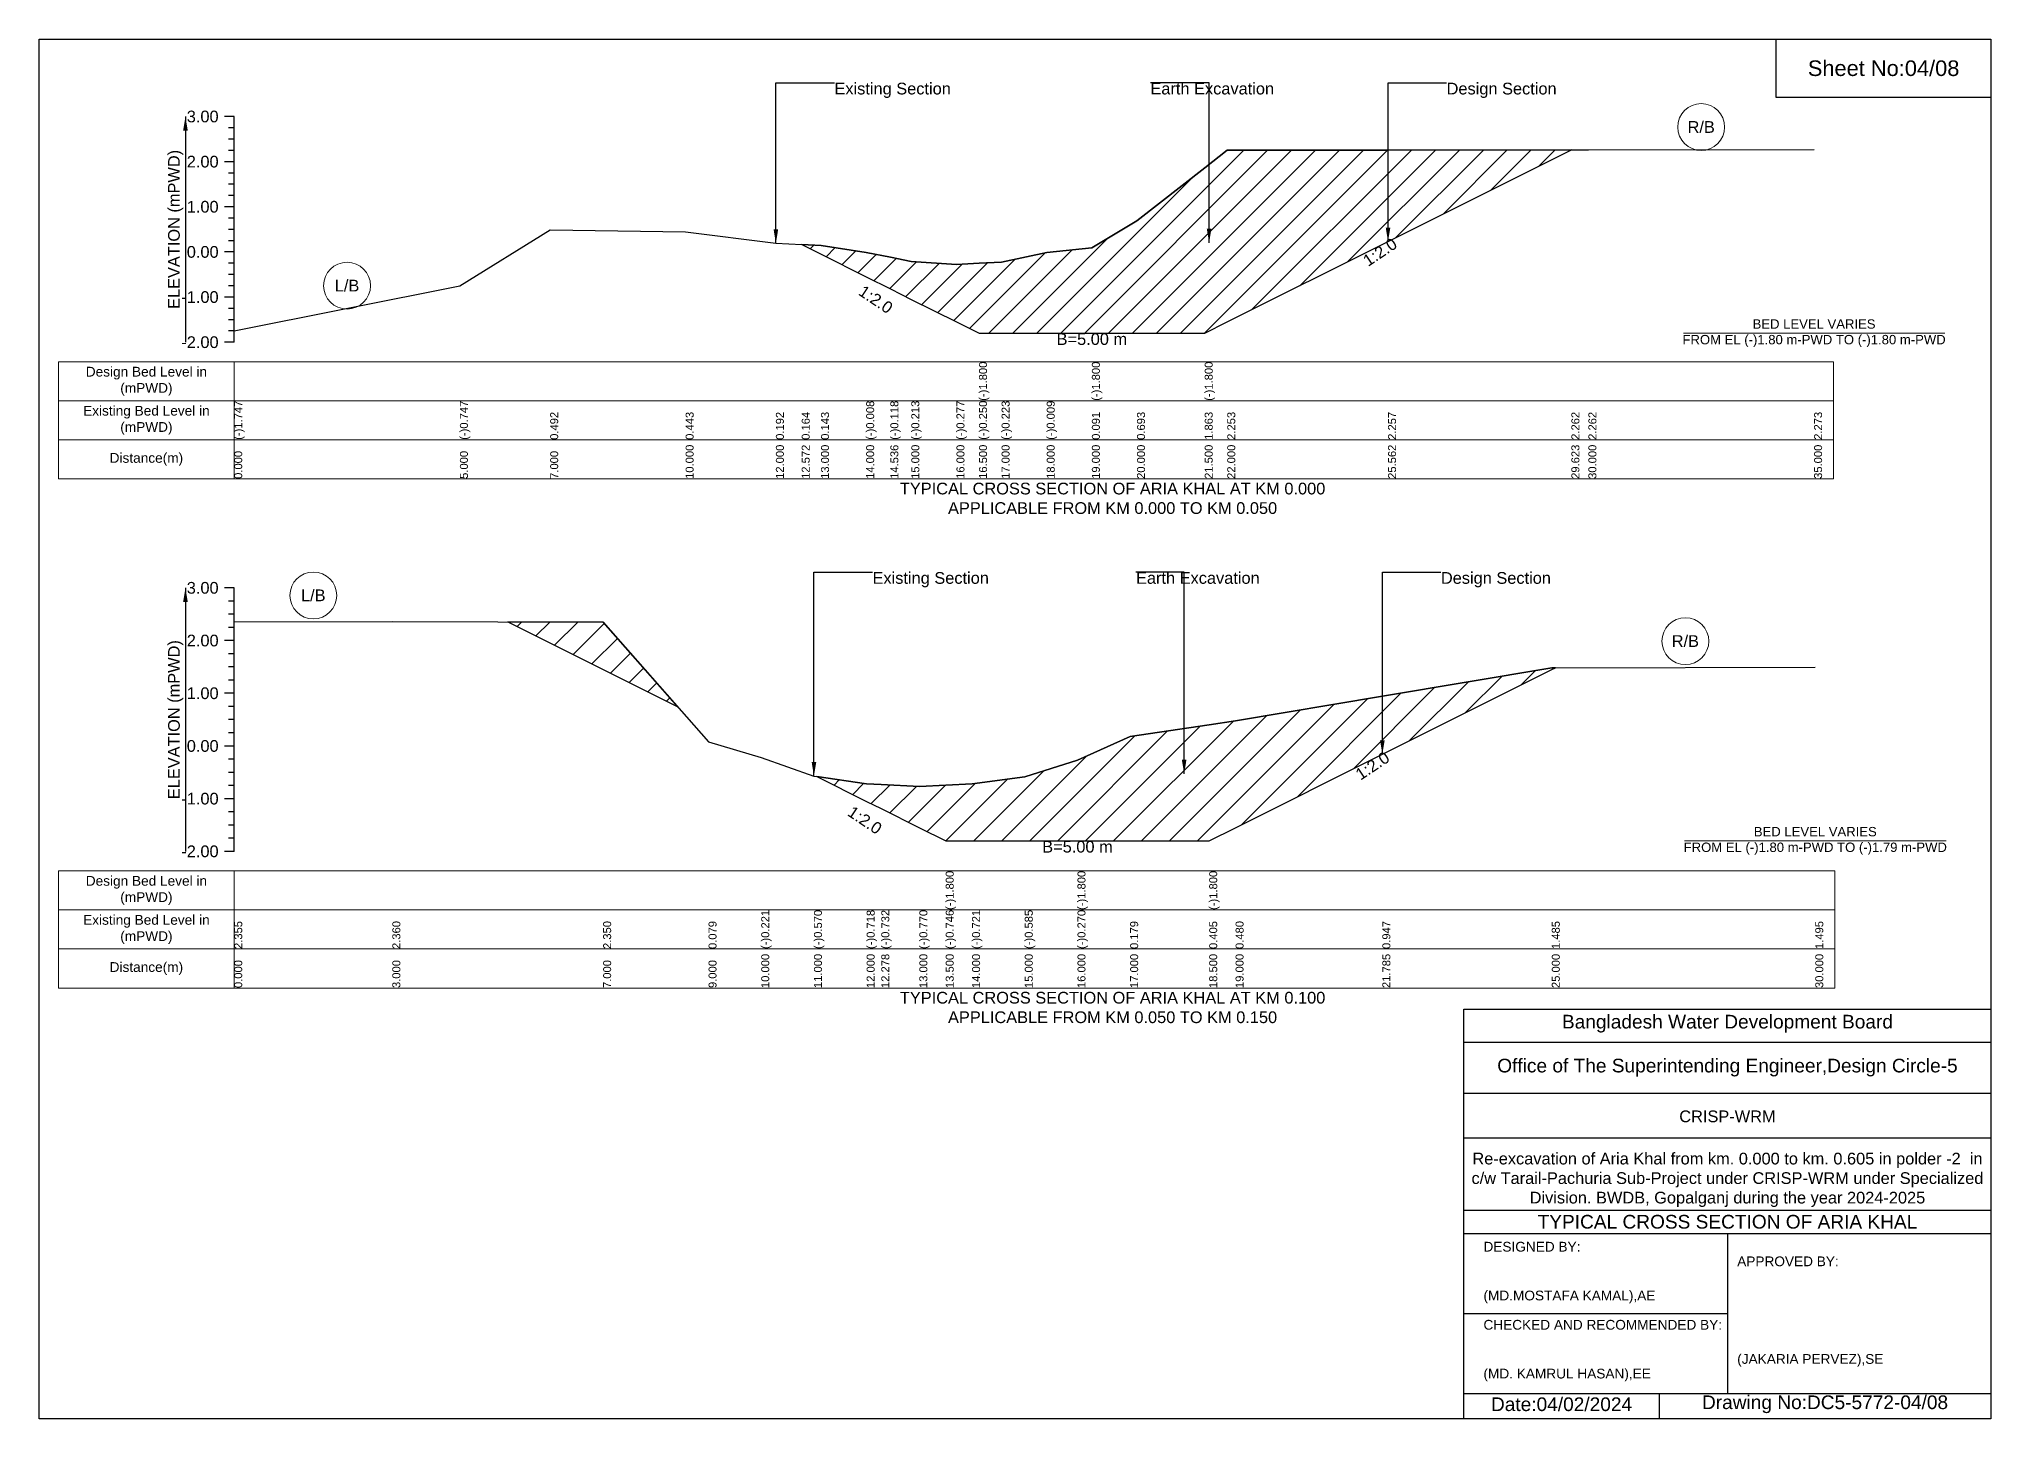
# Model space of a CAD drawing. Header units: inches. Extents: x 91000 to 188000, y -5751 to 7560.
# Drawn here: x 130000 to 138000, y -5656 to 0 of the extents above; entities that cross this region are included whole.
import ezdxf

# ---------------------------------------------------------------- set-up
doc = ezdxf.new("R2010")
doc.units = ezdxf.units.IN
doc.header["$LTSCALE"] = 7
doc.header["$MEASUREMENT"] = 0
for name, color, linetype, lineweight in [('Cross section Data Border', 7, 'Continuous', 9), ('Cross Section Labels', 7, 'Continuous', 9), ('Existing_Bed_Level for Xsection', 7, 'Continuous', 25)]:
    doc.layers.add(name, color=color, linetype=linetype, lineweight=lineweight)
doc.styles.get("Standard").update_dxf_attribs({"font": 'arial.ttf'})
doc.dimstyles.get("Standard").update_dxf_attribs({"dimtxt": 0.18, "dimasz": 0.18, "dimexe": 0.18, "dimexo": 0.0625, "dimgap": 0.09, "dimtad": 0, "dimtih": 1, "dimtoh": 1, "dimdec": 4, "dimzin": 0, "dimdsep": 46, "dimtxsty": 'Standard', "dimcen": 0.09, "dimadec": 0, "dimazin": 0, "dimtfac": 1, "dimtdec": 4, "dimtofl": 0, "dimtmove": 0, "dimatfit": 3, "dimfxl": 1, "dimtolj": 1, "dimtzin": 0, "dimarcsym": 0})

msp = doc.modelspace()

# ---------------------------------------------------------------- hatches: boundary and pattern name
at = {"layer": 'Existing_Bed_Level for Xsection'}
h = msp.add_hatch(dxfattribs=at)
h.set_pattern_fill('ANSI31', color=256, scale=555, style=0)
h.paths.add_polyline_path([(133125.8, -842.5), (133205, -882.1), (133390, -974.6), (133489.2, -1024.1), (133575, -1067.1), (133760, -1159.6), (133852.5, -1205.8), (133945, -1205.8), (134130, -1205.8), (134315, -1205.8), (134500, -1205.8), (134777.5, -1205.8), (134870, -1159.6), (135528.9, -830.1), (136280.3, -454.4), (135528.9, -455.3), (134870, -456), (134777.5, -528.1), (134500, -744.6), (134315, -856), (134130, -874.5), (133945, -914.1), (133852.5, -919.1), (133760, -924), (133575, -912.2), (133489.2, -894.6), (133390, -874.3), (133205, -846.3)])
h = msp.add_hatch(dxfattribs=at)
h.set_pattern_fill('ANSI31', color=256, scale=648, style=0)
h.paths.add_polyline_path([(131921.2, -2389.1), (132312, -2584.5), (132617.9, -2737.4), (132312, -2390.1)])
h = msp.add_hatch(dxfattribs=at)
h.set_pattern_fill('ANSI31', color=256, scale=648, style=0)
h.paths.add_polyline_path([(133188.3, -3022.6), (133392, -3124.5), (133452.1, -3154.5), (133608, -3232.5), (133716, -3286.5), (133824, -3286.5), (134040, -3286.5), (134256, -3286.5), (134472, -3286.5), (134796, -3286.5), (134904, -3232.5), (135505.6, -2931.7), (136200, -2584.5), (136215.2, -2576.9), (136200, -2576.9), (135505.6, -2693.2), (134904, -2794), (134796, -2810.3), (134472, -2859), (134256, -2956), (134040, -3024), (133824, -3053.4), (133716, -3058.7), (133608, -3064), (133452.1, -3055.9), (133392, -3052.8)])

# ---------------------------------------------------------------- linework, layer by layer
for points in [[(130000, 0), (138000, 0), (138000, -5656), (130000, -5656)], [(137120, 0), (138000, 0), (138000, -240), (137120, -240)]]:
    msp.add_lwpolyline(points, close=True)
for points in [[(135840, -5656), (135840, -3976), (138000, -3976)], [(135840, -4112), (138000, -4112)], [(135840, -4320), (138000, -4320)], [(135840, -4504), (138000, -4504)], [(135840, -4800), (138000, -4800)], [(135840, -4896), (138000, -4896)], [(136920, -4896), (136920, -5552)], [(135840, -5224), (136920, -5224)], [(135840, -5552), (138000, -5552)], [(136640, -5552), (136640, -5656)]]:
    msp.add_lwpolyline(points)
at = {"layer": 'Cross section Data Border'}
for points in [[(130080, -1322.8), (137355, -1322.8), (137355, -1802.8), (130080, -1802.8)], [(130080, -3409.7), (137360, -3409.7), (137360, -3889.7), (130080, -3889.7)]]:
    msp.add_lwpolyline(points, close=True, dxfattribs=at)
for points in [[(130800, -1322.8), (130800, -1802.8)], [(130080, -1482.8), (137355, -1482.8)], [(130080, -1642.8), (137355, -1642.8)], [(130800, -3409.7), (130800, -3889.7)], [(130080, -3569.7), (137360, -3569.7)], [(130080, -3729.7), (137360, -3729.7)]]:
    msp.add_lwpolyline(points, dxfattribs=at)
at = {"layer": 'Cross Section Labels'}
for points in [[(136739.2, -1205.8), (137810.8, -1205.8)], [(136744.2, -3286.5), (137815.8, -3286.5)]]:
    msp.add_lwpolyline(points, dxfattribs=at)
for centre in [(136812.5, -360.8), (131262.5, -1011), (131124, -2280.5), (136747.6, -2467.8)]:
    msp.add_circle(centre, 96, dxfattribs=at)
at = {"layer": 'Existing_Bed_Level for Xsection'}
for points in [[(130800, -317.8), (130760, -317.8)], [(130800, -1242.8), (130800, -1057.8), (130800, -872.8), (130800, -687.8), (130800, -502.8), (130800, -317.8)], [(130800, -364.1), (130776, -364.1)], [(130800, -410.3), (130776, -410.3)], [(130800, -456.6), (130776, -456.6)], [(130800, -1196), (131725, -1011), (132095, -781.8), (132650, -790.9), (133020, -837.3), (133125.8, -842.5), (133205, -846.3), (133390, -874.3), (133489.2, -894.6), (133575, -912.2), (133760, -924), (133852.5, -919.1), (133852.5, -919.1), (133945, -914.1), (134130, -874.5), (134315, -856), (134315, -856), (134500, -744.6), (134777.5, -528.1), (134777.5, -528.1), (134870, -456), (135528.9, -455.3), (136280.3, -454.4), (136350, -454.3), (137275, -452.3)], [(130800, -502.8), (130760, -502.8)], [(130800, -549.1), (130776, -549.1)], [(130800, -595.3), (130776, -595.3)], [(130800, -687.8), (130760, -687.8)], [(130800, -641.6), (130776, -641.6)], [(130800, -734.1), (130776, -734.1)], [(130800, -780.3), (130776, -780.3)], [(130800, -872.8), (130760, -872.8)], [(130800, -826.6), (130776, -826.6)], [(130800, -919.1), (130776, -919.1)], [(130800, -965.3), (130776, -965.3)], [(130800, -1011.6), (130776, -1011.6)], [(130800, -1057.8), (130760, -1057.8)], [(130800, -1104.1), (130776, -1104.1)], [(130800, -1150.3), (130776, -1150.3)], [(130800, -1196.6), (130776, -1196.6)], [(130800, -1242.8), (130760, -1242.8)], [(130800, -2249.7), (130760, -2249.7)], [(130800, -2303.7), (130776, -2303.7)], [(130800, -3329.7), (130800, -3113.7), (130800, -2897.7), (130800, -2681.7), (130800, -2465.7), (130800, -2249.7)], [(130800, -2357.7), (130776, -2357.7)], [(130800, -2389), (131448, -2387.9), (132312, -2390.1), (132744, -2880.6), (132960, -2945.4), (133176, -3020.8), (133188.3, -3022.6), (133392, -3052.8), (133452.1, -3055.9), (133608, -3064), (133716, -3058.7), (133716, -3058.7), (133824, -3053.4), (134040, -3024), (134256, -2956), (134256, -2956), (134472, -2859), (134796, -2810.3), (134796, -2810.3), (134904, -2794), (135505.6, -2693.2), (136200, -2576.9), (136215.2, -2576.9), (137280, -2574.8)], [(130800, -2465.7), (130760, -2465.7)], [(130800, -2411.7), (130776, -2411.7)], [(130800, -2519.7), (130776, -2519.7)], [(130800, -2573.7), (130776, -2573.7)], [(130800, -2627.7), (130776, -2627.7)], [(130800, -2681.7), (130760, -2681.7)], [(130800, -2735.7), (130776, -2735.7)], [(130800, -2789.7), (130776, -2789.7)], [(130800, -2843.7), (130776, -2843.7)], [(130800, -2897.7), (130760, -2897.7)], [(130800, -2951.7), (130776, -2951.7)], [(130800, -3005.7), (130776, -3005.7)], [(130800, -3113.7), (130760, -3113.7)], [(130800, -3059.7), (130776, -3059.7)], [(130800, -3167.7), (130776, -3167.7)], [(130800, -3221.7), (130776, -3221.7)], [(130800, -3275.7), (130776, -3275.7)], [(130800, -3329.7), (130760, -3329.7)]]:
    msp.add_lwpolyline(points, dxfattribs=at)
for points in [[(133125.8, -842.5), (133125.8, -842.5), (133205, -882.1), (133390, -974.6), (133489.2, -1024.1), (133575, -1067.1), (133760, -1159.6), (133852.5, -1205.8), (133852.5, -1205.8), (133945, -1205.8), (134130, -1205.8), (134315, -1205.8), (134315, -1205.8), (134500, -1205.8), (134777.5, -1205.8), (134777.5, -1205.8), (134870, -1159.6), (135528.9, -830.1), (136280.3, -454.4), (136280.3, -454.4), (136280.3, -454.4), (135528.9, -455.3), (134870, -456), (134777.5, -528.1), (134777.5, -528.1), (134500, -744.6), (134315, -856), (134315, -856), (134130, -874.5), (133945, -914.1), (133852.5, -919.1), (133852.5, -919.1), (133760, -924), (133575, -912.2), (133489.2, -894.6), (133390, -874.3), (133205, -846.3), (133125.8, -842.5)], [(131921.2, -2389.1), (132312, -2584.5), (132617.9, -2737.4), (132312, -2390.1)], [(133188.3, -3022.6), (133188.3, -3022.6), (133392, -3124.5), (133452.1, -3154.5), (133608, -3232.5), (133716, -3286.5), (133716, -3286.5), (133824, -3286.5), (134040, -3286.5), (134256, -3286.5), (134256, -3286.5), (134472, -3286.5), (134796, -3286.5), (134796, -3286.5), (134904, -3232.5), (135505.6, -2931.7), (136200, -2584.5), (136215.2, -2576.9), (136215.2, -2576.9), (136215.2, -2576.9), (136200, -2576.9), (135505.6, -2693.2), (134904, -2794), (134796, -2810.3), (134796, -2810.3), (134472, -2859), (134256, -2956), (134256, -2956), (134040, -3024), (133824, -3053.4), (133716, -3058.7), (133716, -3058.7), (133608, -3064), (133452.1, -3055.9), (133392, -3052.8), (133188.3, -3022.6)]]:
    msp.add_lwpolyline(points, close=True, dxfattribs=at)

# ---------------------------------------------------------------- texts
at = {"attachment_point": 5}
for s, insert, char_height in [('Sheet No:04/08', (137560, -120), 64), ('Bangladesh Water Development Board', (136920, -4036), 56), ('Office of The Superintending Engineer,Design Circle-5', (136920, -4216), 56)]:
    msp.add_mtext(s, dxfattribs=dict(at, insert=insert, char_height=char_height))
for s, insert, char_height, width, attachment_point in [('CRISP-WRM', (136920, -4416), 48, 2240, 5), ('Re-excavation of Aria Khal from km. 0.000 to km. 0.605 in polder -2  in c/w Tarail-Pachuria Sub-Project under CRISP-WRM under Specialized Division. BWDB, Gopalganj during the year 2024-2025', (136920, -4676), 48, 2160, 5), ('TYPICAL CROSS SECTION OF ARIA KHAL', (136920, -4848), 56, 2240, 5), ('DESIGNED BY:^J^J^J(MD.MOSTAFA KAMAL),AE', (135920, -5056), 40, 1120, 4), ('APPROVED BY:^J^J^J^J^J^J(JAKARIA PERVEZ),SE', (136960, -5216), 40, 1120, 4), ('CHECKED AND RECOMMENDED BY:^J^J^J(MD. KAMRUL HASAN),EE', (135920, -5376), 40, 1120, 4), ('Date:04/02/2024', (136240, -5596), 56, 1120, 5), ('Drawing No:DC5-5772-04/08', (137320, -5596), 56, 1760, 5)]:
    msp.add_mtext(s, dxfattribs=dict(insert=insert, char_height=char_height, width=width, attachment_point=attachment_point))
at = {"layer": 'Cross section Data Border', "char_height": 40, "width": 640, "attachment_point": 5}
for s, insert in [('Design Bed Level in (mPWD)', (130440, -1402.8)), ('Existing Bed Level in (mPWD)', (130440, -1562.8)), ('Distance(m)', (130440, -1722.8)), ('Design Bed Level in (mPWD)', (130440, -3489.7)), ('Existing Bed Level in (mPWD)', (130440, -3649.7)), ('Distance(m)', (130440, -3809.7))]:
    msp.add_mtext(s, dxfattribs=dict(at, insert=insert))
at = {"layer": 'Cross Section Labels'}
for s, insert, char_height, attachment_point in [('Existing Section', (133260, -179.1), 48, 1), ('Earth Excavation', (134555, -179.1), 48, 1), ('Design Section', (135768.9, -179.1), 48, 1), ('R/B', (136812.5, -360.8), 48, 5), ('L/B', (131262.5, -1011), 48, 5), ('BED LEVEL VARIES ^JFROM EL (-)1.80 m-PWD TO (-)1.80 m-PWD', (137275, -1205.8), 38.4, 5), ('B=5.00 m', (134315, -1205.8), 48, 2), ('TYPICAL CROSS SECTION OF ARIA KHAL AT KM 0.000^JAPPLICABLE FROM KM 0.000 TO KM 0.050', (134400, -1882.8), 48, 5), ('Existing Section', (133416, -2184.9), 48, 1), ('Earth Excavation', (134496, -2184.9), 48, 1), ('Design Section', (135745.6, -2184.9), 48, 1), ('L/B', (131124, -2280.5), 48, 5), ('R/B', (136747.6, -2467.8), 48, 5), ('BED LEVEL VARIES ^JFROM EL (-)1.80 m-PWD TO (-)1.79 m-PWD', (137280, -3286.5), 38.4, 5), ('B=5.00 m', (134256, -3286.5), 48, 2), ('TYPICAL CROSS SECTION OF ARIA KHAL AT KM 0.100^JAPPLICABLE FROM KM 0.050 TO KM 0.150', (134400, -3969.7), 48, 5)]:
    msp.add_mtext(s, dxfattribs=dict(at, insert=insert, char_height=char_height, attachment_point=attachment_point))
at = {"layer": 'Cross Section Labels', "char_height": 48, "attachment_point": 2}
for insert, rotation in [((135482.6, -853.2), 33.69007), ((133442.9, -1047.3), 326.30993), ((135451.6, -2958.7), 33.69007), ((133398.1, -3181.5), 326.30993)]:
    msp.add_mtext('1:2.0', dxfattribs=dict(at, insert=insert, rotation=rotation))
at = {"layer": 'Existing_Bed_Level for Xsection', "char_height": 48, "attachment_point": 6}
for s, insert in [('3.00', (130736, -317.8)), ('2.00', (130736, -502.8)), ('1.00', (130736, -687.8)), ('0.00', (130736, -872.8)), ('-1.00', (130736, -1057.8)), ('-2.00', (130736, -1242.8)), ('3.00', (130736, -2249.7)), ('2.00', (130736, -2465.7)), ('1.00', (130736, -2681.7)), ('0.00', (130736, -2897.7)), ('-1.00', (130736, -3113.7)), ('-2.00', (130736, -3329.7))]:
    msp.add_mtext(s, dxfattribs=dict(at, insert=insert))
at = {"layer": 'Existing_Bed_Level for Xsection', "rotation": 90}
for s, insert, char_height, attachment_point in [('ELEVATION (mPWD)', (130560, -780.3), 48, 5), ('(-)1.800', (133852.5, -1482.8), 32.8, 1), ('(-)1.800', (134315, -1482.8), 32.8, 1), ('(-)1.800', (134777.5, -1482.8), 32.8, 1), ('(-)1.747', (130800, -1642.8), 32.8, 1), ('(-)0.747', (131725, -1642.8), 32.8, 1), ('(-)0.008', (133390, -1642.8), 32.8, 1), ('(-)0.118', (133489.2, -1642.8), 32.8, 1), ('(-)0.213', (133575, -1642.8), 32.8, 1), ('(-)0.277', (133760, -1642.8), 32.8, 1), ('(-)0.250', (133852.5, -1642.8), 32.8, 1), ('(-)0.223', (133945, -1642.8), 32.8, 1), ('(-)0.009', (134130, -1642.8), 32.8, 1), ('0.492', (132095, -1642.8), 32.8, 1), ('0.443', (132650, -1642.8), 32.8, 1), ('0.192', (133020, -1642.8), 32.8, 1), ('0.164', (133125.8, -1642.8), 32.8, 1), ('0.143', (133205, -1642.8), 32.8, 1), ('0.091', (134315, -1642.8), 32.8, 1), ('0.693', (134500, -1642.8), 32.8, 1), ('1.863', (134777.5, -1642.8), 32.8, 1), ('2.253', (134870, -1642.8), 32.8, 1), ('2.257', (135528.9, -1642.8), 32.8, 1), ('2.262', (136280.3, -1642.8), 32.8, 1), ('2.262', (136350, -1642.8), 32.8, 1), ('2.273', (137275, -1642.8), 32.8, 1), ('10.000', (132650, -1802.8), 32.8, 1), ('12.000', (133020, -1802.8), 32.8, 1), ('12.572', (133125.8, -1802.8), 32.8, 1), ('13.000', (133205, -1802.8), 32.8, 1), ('14.000', (133390, -1802.8), 32.8, 1), ('14.536', (133489.2, -1802.8), 32.8, 1), ('15.000', (133575, -1802.8), 32.8, 1), ('16.000', (133760, -1802.8), 32.8, 1), ('16.500', (133852.5, -1802.8), 32.8, 1), ('17.000', (133945, -1802.8), 32.8, 1), ('18.000', (134130, -1802.8), 32.8, 1), ('19.000', (134315, -1802.8), 32.8, 1), ('20.000', (134500, -1802.8), 32.8, 1), ('21.500', (134777.5, -1802.8), 32.8, 1), ('22.000', (134870, -1802.8), 32.8, 1), ('25.562', (135528.9, -1802.8), 32.8, 1), ('29.623', (136280.3, -1802.8), 32.8, 1), ('30.000', (136350, -1802.8), 32.8, 1), ('35.000', (137275, -1802.8), 32.8, 1), ('0.000', (130800, -1802.8), 32.8, 1), ('5.000', (131725, -1802.8), 32.8, 1), ('7.000', (132095, -1802.8), 32.8, 1), ('ELEVATION (mPWD)', (130560, -2789.7), 48, 5), ('(-)1.800', (133716, -3569.7), 32.8, 1), ('(-)1.800', (134256, -3569.7), 32.8, 1), ('(-)1.800', (134796, -3569.7), 32.8, 1), ('(-)0.221', (132960, -3729.7), 32.8, 1), ('(-)0.570', (133176, -3729.7), 32.8, 1), ('(-)0.718', (133392, -3729.7), 32.8, 1), ('(-)0.732', (133452.1, -3729.7), 32.8, 1), ('(-)0.770', (133608, -3729.7), 32.8, 1), ('(-)0.746', (133716, -3729.7), 32.8, 1), ('(-)0.721', (133824, -3729.7), 32.8, 1), ('(-)0.585', (134040, -3729.7), 32.8, 1), ('(-)0.270', (134256, -3729.7), 32.8, 1), ('2.355', (130800, -3729.7), 32.8, 1), ('2.360', (131448, -3729.7), 32.8, 1), ('2.350', (132312, -3729.7), 32.8, 1), ('0.079', (132744, -3729.7), 32.8, 1), ('0.179', (134472, -3729.7), 32.8, 1), ('0.405', (134796, -3729.7), 32.8, 1), ('0.480', (134904, -3729.7), 32.8, 1), ('0.947', (135505.6, -3729.7), 32.8, 1), ('1.485', (136200, -3729.7), 32.8, 1), ('1.495', (137280, -3729.7), 32.8, 1), ('10.000', (132960, -3889.7), 32.8, 1), ('11.000', (133176, -3889.7), 32.8, 1), ('12.000', (133392, -3889.7), 32.8, 1), ('12.278', (133452.1, -3889.7), 32.8, 1), ('13.000', (133608, -3889.7), 32.8, 1), ('13.500', (133716, -3889.7), 32.8, 1), ('14.000', (133824, -3889.7), 32.8, 1), ('15.000', (134040, -3889.7), 32.8, 1), ('16.000', (134256, -3889.7), 32.8, 1), ('17.000', (134472, -3889.7), 32.8, 1), ('18.500', (134796, -3889.7), 32.8, 1), ('19.000', (134904, -3889.7), 32.8, 1), ('21.785', (135505.6, -3889.7), 32.8, 1), ('25.000', (136200, -3889.7), 32.8, 1), ('30.000', (137280, -3889.7), 32.8, 1), ('0.000', (130800, -3889.7), 32.8, 1), ('3.000', (131448, -3889.7), 32.8, 1), ('7.000', (132312, -3889.7), 32.8, 1), ('9.000', (132744, -3889.7), 32.8, 1)]:
    msp.add_mtext(s, dxfattribs=dict(at, insert=insert, char_height=char_height, attachment_point=attachment_point))

# ---------------------------------------------------------------- leaders
at = {"layer": 'Cross Section Labels', "annotation_type": 0, "has_hookline": 1, "hookline_direction": 0}
for points, text_width in [([(133020, -837.3), (133020, -179.1), (133259.9, -179.1)], 467.2), ([(134795.6, -835.4), (134795.6, -179.1), (134554.9, -179.1)], 497), ([(135528.9, -830.1), (135528.9, -179.1), (135768.8, -179.1)], 441.2), ([(133176, -3020.8), (133176, -2184.9), (133415.9, -2184.9)], 467.2), ([(134693.3, -3011.2), (134693.3, -2184.9), (134495.9, -2184.9)], 497), ([(135505.6, -2931.7), (135505.6, -2184.9), (135745.5, -2184.9)], 441.2)]:
    msp.add_leader(points, dimstyle='Standard', override={"dimasz": 57.6}, dxfattribs=dict(at, text_width=text_width))
at = {"layer": 'Existing_Bed_Level for Xsection'}
for points in [[(130600, -317.8), (130600, -1242.8)], [(130600, -2249.7), (130600, -3329.7)]]:
    msp.add_leader(points, dimstyle='Standard', override={"dimasz": 57.6}, dxfattribs=at)

doc.saveas('drawing.dxf')
